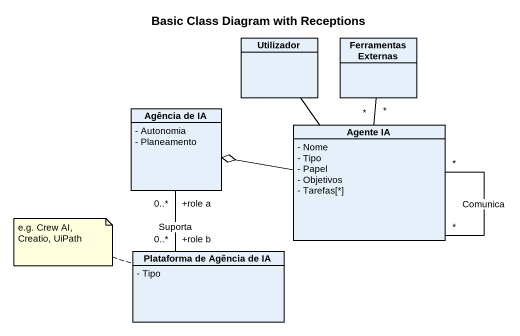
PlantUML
@startuml
title Basic Class Diagram with Receptions
hide circle
hide empty members
skinparam classAttributeIconSize 0
class Utilizador
class "Ferramentas Externas" as Ferramentas_Externas
class "Agência de IA" as Agência_de_IA {
  - Autonomia
  - Planeamento
}
class "Agente IA" as Agente_IA {
  - Nome
  - Tipo
  - Papel
  - Objetivos
  - Tarefas[*]
}
class "Plataforma de Agência de IA" as Plataforma_de_Agência_de_IA {
  - Tipo
}
Utilizador -- Agente_IA
Ferramentas_Externas "*" -- "*" Agente_IA
Agência_de_IA "+role a\n0..*" -- "+role b\n0..*" Plataforma_de_Agência_de_IA : Suporta
Agente_IA -left-o Agência_de_IA
Agente_IA "*" -- "*" Agente_IA : Comunica
note left of Plataforma_de_Agência_de_IA : e.g. Crew AI, Creatio, UiPath
@enduml
